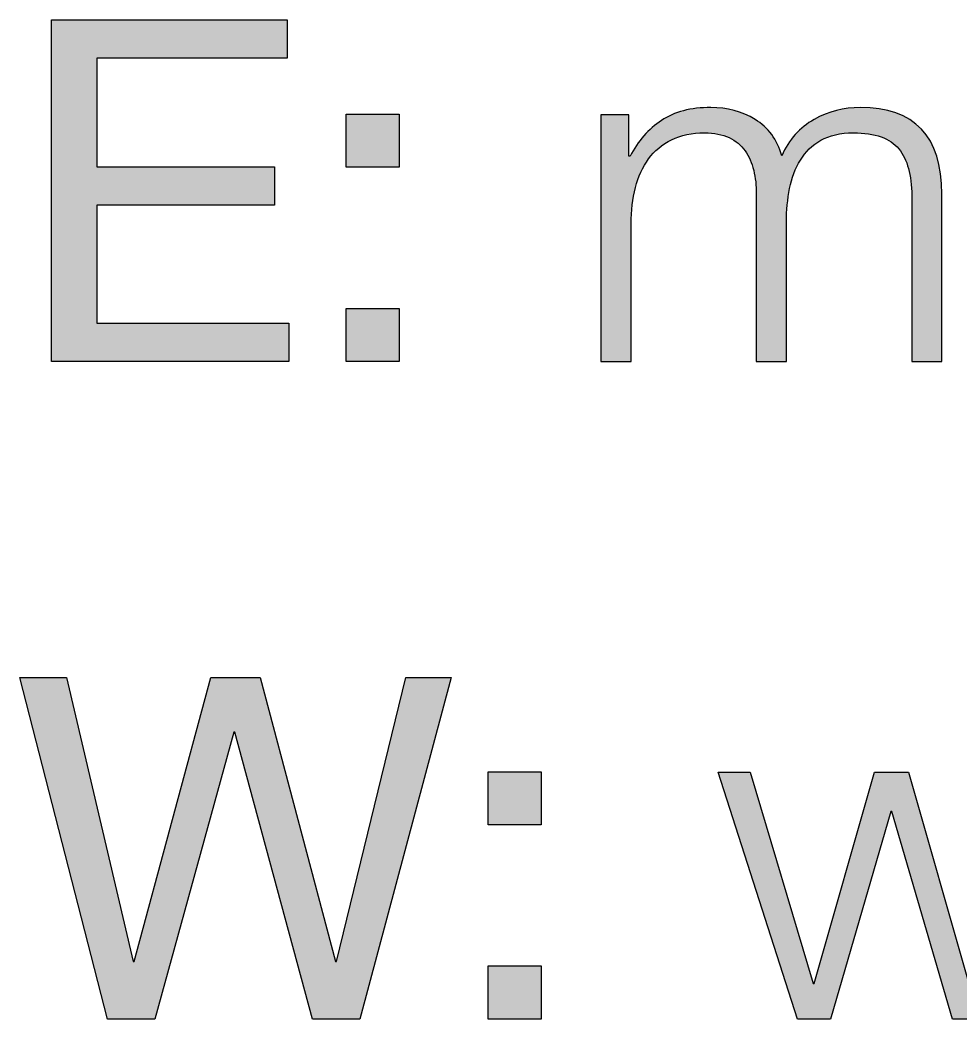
# Paper-space layout 'A2 (portrait)' of a CAD drawing. Extents: x 0 to 396, y 0 to 564.
# Drawn here: x 301.15 to 306.48, y 30.75 to 36.42 of the extents above; entities that cross this region are included whole.
import ezdxf
from ezdxf.enums import TextEntityAlignment as Align

# ---------------------------------------------------------------- set-up
doc = ezdxf.new("R2010")
doc.units = 0
doc.layers.get('0').update_dxf_attribs({"linetype": 'CONTINUOUS'})
doc.layers.get('Defpoints').update_dxf_attribs({"linetype": 'CONTINUOUS'})
doc.layers.add('JPP_Mask', color=7, linetype='CONTINUOUS')
doc.styles.add('JPP', font='arial.ttf')

# ---------------------------------------------------------------- blocks, each defined once
blk = doc.blocks.new('A2mask (portrait)')
at = {"true_color": 0x0081c6}
for points in [[(302.6732, 34.6965), (301.5847, 34.6965), (301.5847, 35.3672), (302.5917, 35.3672), (302.5917, 35.5842), (301.5847, 35.5842), (301.5847, 36.2005), (302.6652, 36.2005), (302.6652, 36.4176), (301.3269, 36.4176), (301.3269, 34.4795), (302.6732, 34.4795)], [(303.3001, 35.8828), (302.9989, 35.8828), (302.9989, 35.5816), (303.3001, 35.5816)], [(303.3001, 34.7807), (302.9989, 34.7807), (302.9989, 34.4795), (303.3001, 34.4795)], [(301.4111, 32.6852), (301.1477, 32.6852), (301.6444, 30.7471), (301.9131, 30.7471), (302.3611, 32.3757), (302.3667, 32.3757), (302.8091, 30.7471), (303.0778, 30.7471), (303.596, 32.6852), (303.3382, 32.6852), (302.9446, 31.0729), (302.9393, 31.0729), (302.5105, 32.6852), (302.2308, 32.6852), (301.7964, 31.0729), (301.7911, 31.0729)], [(304.1063, 32.1504), (303.8051, 32.1504), (303.8051, 31.8492), (304.1063, 31.8492)], [(304.1063, 31.0483), (303.8051, 31.0483), (303.8051, 30.7471), (304.1063, 30.7471)]]:
    blk.add_hatch(color=142, dxfattribs=at).paths.add_polyline_path(points)
at = {"true_color": 0x004a91}
h = blk.add_hatch(color=154, dxfattribs=at)
edge = h.paths.add_edge_path()
edge.add_spline(control_points=[(305.3207, 35.8529), (305.2458, 35.8983), (305.162, 35.9209), (305.0699, 35.9209)], knot_values=[4, 4, 4, 4, 5, 5, 5, 5], degree=3, periodic=0)
edge.add_spline(control_points=[(305.0699, 35.9209), (304.9559, 35.9209), (304.8621, 35.8963), (304.7889, 35.8476)], knot_values=[3, 3, 3, 3, 4, 4, 4, 4], degree=3, periodic=0)
edge.add_spline(control_points=[(304.7889, 35.8476), (304.7156, 35.7986), (304.6563, 35.731), (304.6109, 35.6439)], knot_values=[2, 2, 2, 2, 3, 3, 3, 3], degree=3, periodic=0)
edge.add_spline(control_points=[(304.6109, 35.6439), (304.6109, 35.6439), (304.603, 35.6439), (304.603, 35.6439)], knot_values=[1.00001, 1.00001, 1.00001, 1.00001, 2, 2, 2, 2], degree=3, periodic=0)
edge.add_spline(control_points=[(304.603, 35.6439), (304.603, 35.6439), (304.603, 35.7029), (304.603, 35.762)], knot_values=[0.5, 0.5, 0.5, 0.5, 1, 1, 1, 1], degree=3, periodic=0)
edge.add_spline(control_points=[(304.603, 35.762), (304.603, 35.821), (304.603, 35.8801), (304.603, 35.8801), (304.603, 35.8801), (304.5931, 35.8801), (304.5784, 35.8801)], knot_values=[32.749965, 32.749965, 32.749965, 32.749965, 33.249965, 33.249965, 33.249965, 33.5, 33.5, 33.5, 33.5], degree=3, periodic=0)
edge.add_spline(control_points=[(304.5784, 35.8801), (304.5636, 35.8801), (304.544, 35.8801), (304.5243, 35.8801)], knot_values=[32.49997, 32.49997, 32.49997, 32.49997, 32.749965, 32.749965, 32.749965, 32.749965], degree=3, periodic=0)
edge.add_spline(control_points=[(304.5243, 35.8801), (304.5144, 35.8801), (304.5046, 35.8801), (304.4954, 35.8801)], knot_values=[32.374972, 32.374972, 32.374972, 32.374972, 32.49997, 32.49997, 32.49997, 32.49997], degree=3, periodic=0)
edge.add_spline(control_points=[(304.4954, 35.8801), (304.4862, 35.8801), (304.4776, 35.8801), (304.4702, 35.8801)], knot_values=[32.249975, 32.249975, 32.249975, 32.249975, 32.374973, 32.374973, 32.374973, 32.374973], degree=3, periodic=0)
edge.add_spline(control_points=[(304.4601, 35.8801), (304.4571, 35.8801), (304.4545, 35.8801), (304.4524, 35.8801)], knot_values=[32.124977, 32.124977, 32.124977, 32.124977, 32.187476, 32.187476, 32.187476, 32.187476], degree=3, periodic=0)
edge.add_spline(control_points=[(304.4456, 35.8801), (304.4456, 35.8801), (304.4456, 35.8801), (304.4456, 35.8801), (304.4456, 35.8801), (304.4456, 35.8801), (304.4456, 35.8801)], knot_values=[31.99998, 31.99998, 31.99998, 31.99998, 32, 32, 32, 32.001445, 32.001445, 32.001445, 32.001445], degree=3, periodic=0)
edge.add_spline(control_points=[(304.4456, 35.8801), (304.4456, 35.8801), (304.4456, 35.5299), (304.4456, 35.1798)], knot_values=[31.49999, 31.49999, 31.49999, 31.49999, 31.99998, 31.99998, 31.99998, 31.99998], degree=3, periodic=0)
edge.add_spline(control_points=[(304.4456, 35.1798), (304.4456, 34.8296), (304.4456, 34.4795), (304.4456, 34.4795), (304.4456, 34.4795), (304.4456, 34.4795), (304.4456, 34.4795)], knot_values=[30.999023, 30.999023, 30.999023, 30.999023, 31.499013, 31.499013, 31.499013, 31.49999, 31.49999, 31.49999, 31.49999], degree=3, periodic=0)
edge.add_spline(control_points=[(304.4529, 34.4795), (304.4553, 34.4795), (304.4581, 34.4795), (304.4614, 34.4795)], knot_values=[30.812504, 30.812504, 30.812504, 30.812504, 30.875002, 30.875002, 30.875002, 30.875002], degree=3, periodic=0)
edge.add_spline(control_points=[(304.4614, 34.4795), (304.4646, 34.4795), (304.4683, 34.4795), (304.4723, 34.4795)], knot_values=[30.750005, 30.750005, 30.750005, 30.750005, 30.812504, 30.812504, 30.812504, 30.812504], degree=3, periodic=0)
edge.add_spline(control_points=[(304.4723, 34.4795), (304.4803, 34.4795), (304.4897, 34.4795), (304.4997, 34.4795)], knot_values=[30.625007, 30.625007, 30.625007, 30.625007, 30.750005, 30.750005, 30.750005, 30.750005], degree=3, periodic=0)
edge.add_spline(control_points=[(304.4997, 34.4795), (304.5097, 34.4795), (304.5204, 34.4795), (304.5311, 34.4795)], knot_values=[30.50001, 30.50001, 30.50001, 30.50001, 30.625007, 30.625007, 30.625007, 30.625007], degree=3, periodic=0)
edge.add_spline(control_points=[(304.5311, 34.4795), (304.5525, 34.4795), (304.5738, 34.4795), (304.5899, 34.4795)], knot_values=[30.250015, 30.250015, 30.250015, 30.250015, 30.50001, 30.50001, 30.50001, 30.50001], degree=3, periodic=0)
edge.add_spline(control_points=[(304.5899, 34.4795), (304.6059, 34.4795), (304.6166, 34.4795), (304.6166, 34.4795), (304.6166, 34.4795), (304.6166, 34.4795), (304.6166, 34.4795)], knot_values=[29.999532, 29.999532, 29.999532, 29.999532, 30.249547, 30.249547, 30.249547, 30.250015, 30.250015, 30.250015, 30.250015], degree=3, periodic=0)
edge.add_spline(control_points=[(304.6166, 34.4883), (304.6166, 34.4911), (304.6166, 34.4946), (304.6166, 34.4988)], knot_values=[29.906272, 29.906272, 29.906272, 29.906272, 29.937521, 29.937521, 29.937521, 29.937521], degree=3, periodic=0)
edge.add_spline(control_points=[(304.6166, 34.4988), (304.6166, 34.5029), (304.6166, 34.5077), (304.6166, 34.5131)], knot_values=[29.875022, 29.875022, 29.875022, 29.875022, 29.906272, 29.906272, 29.906272, 29.906272], degree=3, periodic=0)
edge.add_spline(control_points=[(304.6166, 34.5131), (304.6166, 34.5237), (304.6166, 34.5367), (304.6166, 34.5516)], knot_values=[29.812524, 29.812524, 29.812524, 29.812524, 29.875022, 29.875022, 29.875022, 29.875022], degree=3, periodic=0)
edge.add_spline(control_points=[(304.6166, 34.5516), (304.6166, 34.5665), (304.6166, 34.5833), (304.6166, 34.6016)], knot_values=[29.750025, 29.750025, 29.750025, 29.750025, 29.812524, 29.812524, 29.812524, 29.812524], degree=3, periodic=0)
edge.add_spline(control_points=[(304.6166, 34.6016), (304.6166, 34.6382), (304.6166, 34.681), (304.6166, 34.7268)], knot_values=[29.625028, 29.625028, 29.625028, 29.625028, 29.750025, 29.750025, 29.750025, 29.750025], degree=3, periodic=0)
edge.add_spline(control_points=[(304.6166, 34.7268), (304.6166, 34.8642), (304.6166, 35.029), (304.6166, 35.139)], knot_values=[29.250035, 29.250035, 29.250035, 29.250035, 29.625028, 29.625028, 29.625028, 29.625028], degree=3, periodic=0)
edge.add_spline(control_points=[(304.6166, 35.139), (304.6166, 35.2123), (304.6166, 35.2611), (304.6166, 35.2611), (304.6166, 35.3354), (304.6245, 35.4036), (304.6408, 35.4662)], knot_values=[28, 28, 28, 28, 28.250035, 28.250035, 28.250035, 29.250035, 29.250035, 29.250035, 29.250035], degree=3, periodic=0)
edge.add_spline(control_points=[(304.6408, 35.4662), (304.657, 35.5285), (304.6822, 35.5829), (304.7156, 35.6289)], knot_values=[27, 27, 27, 27, 28, 28, 28, 28], degree=3, periodic=0)
edge.add_spline(control_points=[(304.7156, 35.6289), (304.7491, 35.6753), (304.7925, 35.7114), (304.8459, 35.7376), (304.8992, 35.7638), (304.9622, 35.7771), (305.0344, 35.7771)], knot_values=[25, 25, 25, 25, 26, 26, 26, 27, 27, 27, 27], degree=3, periodic=0)
edge.add_spline(control_points=[(305.0344, 35.7771), (305.0887, 35.7771), (305.1348, 35.7678), (305.1729, 35.7499)], knot_values=[24, 24, 24, 24, 25, 25, 25, 25], degree=3, periodic=0)
edge.add_spline(control_points=[(305.1729, 35.7499), (305.211, 35.7317), (305.2412, 35.7068), (305.2637, 35.6753)], knot_values=[23, 23, 23, 23, 24, 24, 24, 24], degree=3, periodic=0)
edge.add_spline(control_points=[(305.2637, 35.6753), (305.2866, 35.6435), (305.3028, 35.6064), (305.3127, 35.564)], knot_values=[22, 22, 22, 22, 23, 23, 23, 23], degree=3, periodic=0)
edge.add_spline(control_points=[(305.3127, 35.564), (305.3227, 35.5213), (305.3276, 35.4765), (305.3276, 35.4295)], knot_values=[21, 21, 21, 21, 22, 22, 22, 22], degree=3, periodic=0)
edge.add_spline(control_points=[(305.3276, 35.4295), (305.3276, 35.4295), (305.3276, 34.4795), (305.3276, 34.4795), (305.3276, 34.4795), (305.3704, 34.4795), (305.4131, 34.4795)], knot_values=[19.5, 19.5, 19.5, 19.5, 20.5, 20.5, 20.5, 21, 21, 21, 21], degree=3, periodic=0)
edge.add_spline(control_points=[(305.4131, 34.4795), (305.4559, 34.4795), (305.4986, 34.4795), (305.4986, 34.4795), (305.4986, 34.4795), (305.4986, 34.6776), (305.4986, 34.8758)], knot_values=[18.5, 18.5, 18.5, 18.5, 19, 19, 19, 19.5, 19.5, 19.5, 19.5], degree=3, periodic=0)
edge.add_spline(control_points=[(305.4986, 34.8758), (305.4986, 35.0739), (305.4986, 35.2721), (305.4986, 35.2721), (305.4986, 35.3374), (305.5046, 35.4), (305.5162, 35.4606)], knot_values=[17, 17, 17, 17, 17.5, 17.5, 17.5, 18.5, 18.5, 18.5, 18.5], degree=3, periodic=0)
edge.add_spline(control_points=[(305.5162, 35.4606), (305.5281, 35.5213), (305.5483, 35.5753), (305.5775, 35.6223)], knot_values=[16, 16, 16, 16, 17, 17, 17, 17], degree=3, periodic=0)
edge.add_spline(control_points=[(305.5775, 35.6223), (305.6063, 35.6694), (305.6451, 35.7068), (305.6941, 35.735)], knot_values=[15, 15, 15, 15, 16, 16, 16, 16], degree=3, periodic=0)
edge.add_spline(control_points=[(305.6941, 35.735), (305.7428, 35.7628), (305.8045, 35.7771), (305.8787, 35.7771)], knot_values=[14, 14, 14, 14, 15, 15, 15, 15], degree=3, periodic=0)
edge.add_spline(control_points=[(305.8787, 35.7771), (306.0016, 35.7771), (306.0878, 35.7466), (306.1365, 35.6859)], knot_values=[13, 13, 13, 13, 14, 14, 14, 14], degree=3, periodic=0)
edge.add_spline(control_points=[(306.1365, 35.6859), (306.1855, 35.6253), (306.2097, 35.5372), (306.2097, 35.4215)], knot_values=[12, 12, 12, 12, 13, 13, 13, 13], degree=3, periodic=0)
edge.add_spline(control_points=[(306.2097, 35.4215), (306.2097, 35.4215), (306.2097, 34.4795), (306.2097, 34.4795), (306.2097, 34.4795), (306.2525, 34.4795), (306.2952, 34.4795)], knot_values=[10.5, 10.5, 10.5, 10.5, 11.5, 11.5, 11.5, 12, 12, 12, 12], degree=3, periodic=0)
edge.add_spline(control_points=[(306.2952, 34.4795), (306.3379, 34.4795), (306.3807, 34.4795), (306.3807, 34.4795), (306.3807, 34.4795), (306.3807, 34.717), (306.3807, 34.9545)], knot_values=[9.5, 9.5, 9.5, 9.5, 10, 10, 10, 10.5, 10.5, 10.5, 10.5], degree=3, periodic=0)
edge.add_spline(control_points=[(306.3807, 34.9545), (306.3807, 35.192), (306.3807, 35.4295), (306.3807, 35.4295), (306.3807, 35.7572), (306.2259, 35.9209), (305.9168, 35.9209)], knot_values=[8, 8, 8, 8, 8.5, 8.5, 8.5, 9.5, 9.5, 9.5, 9.5], degree=3, periodic=0)
edge.add_spline(control_points=[(305.9168, 35.9209), (305.8243, 35.9209), (305.7375, 35.8983), (305.656, 35.8529)], knot_values=[7, 7, 7, 7, 8, 8, 8, 8], degree=3, periodic=0)
edge.add_spline(control_points=[(305.656, 35.8529), (305.5745, 35.8079), (305.5132, 35.7389), (305.4715, 35.6468)], knot_values=[6, 6, 6, 6, 7, 7, 7, 7], degree=3, periodic=0)
edge.add_spline(control_points=[(305.4715, 35.6468), (305.4463, 35.7389), (305.3959, 35.8079), (305.3207, 35.8529)], knot_values=[5, 5, 5, 5, 6, 6, 6, 6], degree=3, periodic=0)
blk.add_hatch(color=154, dxfattribs=at).paths.add_polyline_path([(306.0908, 31.9251), (306.0961, 31.9251), (306.441, 30.7471), (306.6282, 30.7471), (307.0788, 32.1478), (306.8969, 32.1478), (306.5387, 30.9479), (306.5331, 30.9479), (306.1912, 32.1478), (305.9983, 32.1478), (305.6564, 30.9479), (305.651, 30.9479), (305.2925, 32.1478), (305.1109, 32.1478), (305.5613, 30.7471), (305.7488, 30.7471)])
at = {"layer": 'Defpoints', "color": 142, "true_color": 0x0081c6}
for points in [[(302.6652, 36.4176), (302.6652, 36.2005), (301.5847, 36.2005), (301.5847, 35.5842), (302.5917, 35.5842), (302.5917, 35.3672), (301.5847, 35.3672), (301.5847, 34.6965), (302.6732, 34.6965), (302.6732, 34.4795), (301.3269, 34.4795), (301.3269, 36.4176), (302.6652, 36.4176)], [(302.9989, 35.5816), (302.9989, 35.8828), (303.3001, 35.8828), (303.3001, 35.5816), (302.9989, 35.5816)], [(303.3001, 34.7807), (303.3001, 34.4795), (302.9989, 34.4795), (302.9989, 34.7807), (303.3001, 34.7807)], [(302.8091, 30.7471), (302.3667, 32.3757), (302.3611, 32.3757), (301.9131, 30.7471), (301.6444, 30.7471), (301.1477, 32.6852), (301.4111, 32.6852), (301.7911, 31.0729), (301.7964, 31.0729), (302.2308, 32.6852), (302.5105, 32.6852), (302.9393, 31.0729), (302.9446, 31.0729), (303.3382, 32.6852), (303.596, 32.6852), (303.0778, 30.7471), (302.8091, 30.7471)], [(303.8051, 31.8492), (303.8051, 32.1504), (304.1063, 32.1504), (304.1063, 31.8492), (303.8051, 31.8492)], [(304.1063, 31.0483), (304.1063, 30.7471), (303.8051, 30.7471), (303.8051, 31.0483), (304.1063, 31.0483)]]:
    blk.add_lwpolyline(points, dxfattribs=at)
at = {"layer": 'Defpoints', "color": 154, "true_color": 0x004a91}
blk.add_lwpolyline([(305.2925, 32.1478), (305.651, 30.9479), (305.6564, 30.9479), (305.9983, 32.1478), (306.1912, 32.1478), (306.5331, 30.9479), (306.5387, 30.9479), (306.8969, 32.1478), (307.0788, 32.1478), (306.6282, 30.7471), (306.441, 30.7471), (306.0961, 31.9251), (306.0908, 31.9251), (305.7488, 30.7471), (305.5613, 30.7471), (305.1109, 32.1478), (305.2925, 32.1478)], dxfattribs=at)
blk.add_open_spline([(304.603, 35.8801), (304.603, 35.8801), (304.603, 35.6439), (304.603, 35.6439), (304.603, 35.6439), (304.6109, 35.6439), (304.6109, 35.6439), (304.6563, 35.731), (304.7156, 35.7986), (304.7889, 35.8476), (304.8621, 35.8963), (304.9559, 35.9209), (305.0699, 35.9209), (305.162, 35.9209), (305.2458, 35.8983), (305.3207, 35.8529), (305.3959, 35.8079), (305.4463, 35.7389), (305.4715, 35.6468), (305.5132, 35.7389), (305.5745, 35.8079), (305.656, 35.8529), (305.7375, 35.8983), (305.8243, 35.9209), (305.9168, 35.9209), (306.2259, 35.9209), (306.3807, 35.7572), (306.3807, 35.4295), (306.3807, 35.4295), (306.3807, 34.4795), (306.3807, 34.4795), (306.3807, 34.4795), (306.2097, 34.4795), (306.2097, 34.4795), (306.2097, 34.4795), (306.2097, 35.4215), (306.2097, 35.4215), (306.2097, 35.5372), (306.1855, 35.6253), (306.1365, 35.6859), (306.0878, 35.7466), (306.0016, 35.7771), (305.8787, 35.7771), (305.8045, 35.7771), (305.7428, 35.7628), (305.6941, 35.735), (305.6451, 35.7068), (305.6063, 35.6694), (305.5775, 35.6223), (305.5483, 35.5753), (305.5281, 35.5213), (305.5162, 35.4606), (305.5046, 35.4), (305.4986, 35.3374), (305.4986, 35.2721), (305.4986, 35.2721), (305.4986, 34.4795), (305.4986, 34.4795), (305.4986, 34.4795), (305.3276, 34.4795), (305.3276, 34.4795), (305.3276, 34.4795), (305.3276, 35.4295), (305.3276, 35.4295), (305.3276, 35.4765), (305.3227, 35.5213), (305.3127, 35.564), (305.3028, 35.6064), (305.2866, 35.6435), (305.2637, 35.6753), (305.2412, 35.7068), (305.211, 35.7317), (305.1729, 35.7499), (305.1348, 35.7678), (305.0887, 35.7771), (305.0344, 35.7771), (304.9622, 35.7771), (304.8992, 35.7638), (304.8459, 35.7376), (304.7925, 35.7114), (304.7491, 35.6753), (304.7156, 35.6289), (304.6822, 35.5829), (304.657, 35.5285), (304.6408, 35.4662), (304.6245, 35.4036), (304.6166, 35.3354), (304.6166, 35.2611), (304.6166, 35.2611), (304.6166, 34.4795), (304.6166, 34.4795), (304.6166, 34.4795), (304.4456, 34.4795), (304.4456, 34.4795), (304.4456, 34.4795), (304.4456, 35.8801), (304.4456, 35.8801), (304.4456, 35.8801), (304.603, 35.8801), (304.603, 35.8801)], degree=3, knots=[0, 0, 0, 0, 1, 1, 1, 2, 2, 2, 3, 3, 3, 4, 4, 4, 5, 5, 5, 6, 6, 6, 7, 7, 7, 8, 8, 8, 9, 9, 9, 10, 10, 10, 11, 11, 11, 12, 12, 12, 13, 13, 13, 14, 14, 14, 15, 15, 15, 16, 16, 16, 17, 17, 17, 18, 18, 18, 19, 19, 19, 20, 20, 20, 21, 21, 21, 22, 22, 22, 23, 23, 23, 24, 24, 24, 25, 25, 25, 26, 26, 26, 27, 27, 27, 28, 28, 28, 29, 29, 29, 30, 30, 30, 31, 31, 31, 32, 32, 32, 33, 33, 33, 33], dxfattribs=at)
at = {"color": 7, "style": 'JPP'}
for tag, p in [('Client', (348.6, 80.5)), ('Project1', (348.6, 63)), ('Project2', (348.6, 57.75)), ('Project3', (348.6, 52.5)), ('Title1', (348.6, 40.25)), ('Title2', (348.6, 35)), ('Title3', (348.6, 29.75)), ('Status', (273, 5.25))]:
    blk.add_attdef(tag, text='', height=2.5, dxfattribs=at).set_placement(p, align=Align.MIDDLE_LEFT)
at = {"color": 2, "style": 'JPP'}
for tag, p in [('Scale', (292.25, 17.5)), ('Checked', (355.25, 17.5)), ('Drawn', (323.75, 17.5)), ('Date', (386.75, 17.5))]:
    blk.add_attdef(tag, text='', height=1.4, dxfattribs=at).set_placement(p, align=Align.MIDDLE_CENTER)
at = {"color": 6, "style": 'JPP'}
for tag, p in [('Ref', (336, 5.25)), ('DrgNo.', (365.4, 5.25))]:
    blk.add_attdef(tag, text='', height=2.8, dxfattribs=at).set_placement(p, align=Align.MIDDLE_LEFT)
blk.add_attdef('Rev', text='', height=2.8, dxfattribs=at).set_placement((389.3923, 5.25), align=Align.MIDDLE_CENTER)

psp = doc.layouts.new('A2 (portrait)')

# ---------------------------------------------------------------- block references
at = {"layer": 'JPP_Mask'}
psp.add_blockref('A2mask (portrait)', (0, 0), dxfattribs=at)

doc.saveas('drawing.dxf')
